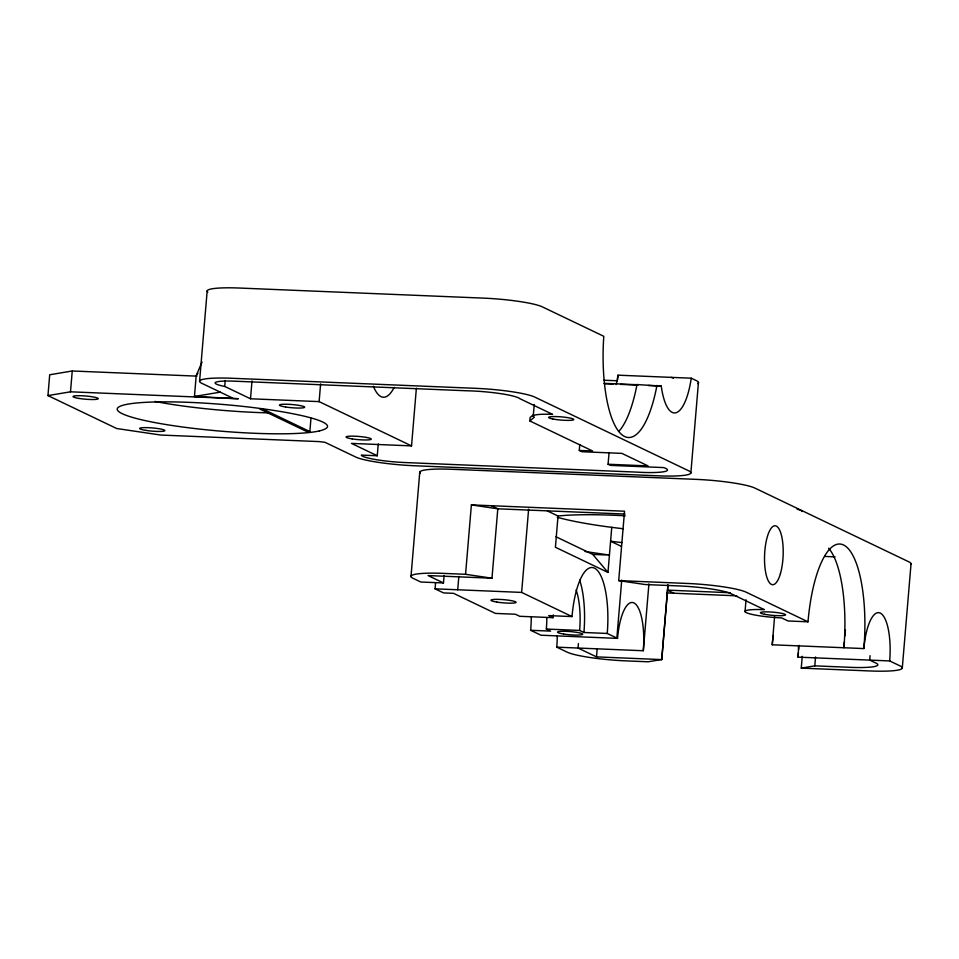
<?xml version="1.0" encoding="UTF-8"?>
<svg xmlns="http://www.w3.org/2000/svg" width="959" height="959" viewBox="0 0 959 959"><rect width="100%" height="100%" fill="white"/><g stroke="black" fill="none" stroke-linecap="round" stroke-linejoin="round"><path stroke-width="1.44" d="M232.558 398.033L201.822 383.312A47.039 5.982 4.8 0 1 232.03 378.266L475.736 388.335A47.039 5.982 4.8 0 1 534.75 397.074L688.634 470.785A47.039 5.982 4.8 0 1 658.413 475.832L414.72 465.762A47.039 5.982 4.8 0 1 355.705 457.023L324.969 442.303L319.095 441.596L160.764 435.05L116.722 428.529L47.95 395.587L49.7 374.765L72.249 370.989L196.979 376.144M47.95 395.587L70.498 391.811L72.249 370.989M70.498 391.811L238.288 398.74L194.461 396.463L196.199 375.64L202.061 361.999M199.568 381.442L207.18 290.805M416.374 388.203L411.531 445.887L319.119 401.617L250.503 398.776L224.718 386.429L225.209 380.507M250.503 398.776L252.001 380.939M309.853 431.574L263.222 409.229L259.889 409.085L306.532 431.43L309.853 431.574L310.98 418.184M319.119 401.617L320.606 383.864M609.073 452.492L608.078 464.252L610.439 465.391L663.712 467.584A37.233 4.735 4.8 0 1 636.656 472.116L403.2 462.466A33.565 4.268 4.8 0 1 361.279 455.093L377.259 455.753L378.254 443.921M411.003 576.563L419.766 472.044M553.271 614.875A43.527 13.69 -87.6 0 0 553.007 617.668L519.706 616.289L515.427 614.239L495.443 613.412L453.547 593.333L443.561 592.914L435.074 588.838L435.566 582.892M491.368 505.717L497.805 508.809L491.979 578.205L465.559 574.297L443.466 573.386A47.039 5.982 4.8 0 0 412.334 577.953L420.821 582.017L443.466 582.952L444.089 575.52M457.719 589.773L458.834 576.395M465.559 574.297L471.384 504.902L624.537 511.219L618.711 580.615L645.131 584.534L678.301 585.901A41.429 5.263 4.8 0 1 731.142 593.729L764.395 609.66A28.087 3.572 4.8 0 0 746.354 612.669A28.087 3.572 4.8 0 0 781.585 617.896L788.034 620.976L808.005 621.804A91.273 28.722 -87.6 0 1 843.524 544.976A91.273 28.722 -87.6 0 1 863.879 648.572L772.235 644.784L774.596 616.685M579.775 444.556L579.284 450.454L592.602 451.006L529.847 420.953L530.135 417.477L533.504 414.672M529.847 420.953L534.343 417.201L533.24 416.35L534.235 404.518M557.227 636.177A42.124 13.246 -87.6 0 1 556.759 647.157L643.297 650.741A42.124 13.246 -87.6 0 0 633.911 602.923A42.124 13.246 -87.6 0 0 617.524 638.382L607.239 633.455A57.576 18.101 -87.6 0 0 594.4 568.112A57.576 18.101 -87.6 0 0 572.02 616.577L521.636 592.41L528.625 509.133M547.397 510.931L558.03 516.026L555.405 547.253L607.97 572.439L611.758 527.33M578.421 643.585L578.037 648.044L596.498 656.891L661.746 659.588L667.932 586.021M617.644 379.608L618.016 375.173L691.259 378.194L696.21 380.567A47.039 5.982 4.8 0 1 697.649 383.648M596.498 656.891L597.121 649.447M616.865 638.071L621.732 580.075M643.297 650.741L648.919 583.827M661.746 659.588L667.932 584.582M690.852 473.075L698.452 382.437M745.035 611.65L746.03 599.819M802.239 656.304L801.256 668.123L869.849 670.952A47.039 5.982 4.8 0 0 900.057 665.894L889.676 660.931L798.032 657.143L798.403 652.707M798.643 649.746L799.027 645.311M801.256 668.123L814.79 665.858L815.534 656.999M844.411 641.835L843.908 647.745A91.273 28.722 -87.6 0 0 828.612 548.212M844.903 635.913L845.394 630.003M870.077 655.668L869.705 660.104L875.135 662.705A39.93 5.071 4.8 0 1 848.08 667.236L814.79 665.858M902.275 668.195L911.05 563.676M616.241 384.547L618.016 375.173M196.199 375.64L197.938 373.231M194.461 396.463L220.258 392.147M661.638 659.528L648.104 661.794L626.143 660.883A47.039 5.982 4.8 0 1 567.129 652.144L556.759 647.157M558.03 516.026L559.936 515.81A108.823 13.834 4.8 0 1 625.22 515.81M603.822 380.232L617.296 380.783M619.358 430.783A92.076 28.974 -87.6 0 0 636.98 384.559L661.254 386.057A51.822 16.303 -87.6 0 0 675.927 412.754A51.822 16.303 -87.6 0 0 691.259 378.194M604.218 383.348L638.25 384.763L636.98 384.559M604.278 383.708L613.161 384.068M620.557 384.379L636.644 385.038M648.224 385.518L661.254 386.057M411.531 445.887L351.474 443.406L377.259 455.753M608.078 464.252L648.032 465.906L621.876 453.379L581.921 451.725L579.284 450.454M624.992 514.06L497.805 508.809L471.384 504.902M824.608 556.424L835.061 556.855M555.968 536.764L592.782 554.41L609.433 555.093L584.99 551.473M618.711 580.615L687.159 583.444A47.039 5.982 4.8 0 1 746.174 592.194L808.005 621.804M491.979 578.205L428.062 575.568L443.466 582.952M730.314 592.734L667.464 590.133L673.913 593.225M666.781 592.926L736.752 595.815M435.074 588.838L521.636 592.41M572.02 616.577L548.704 615.606L553.007 617.668M546.822 617.704A43.527 13.69 -87.6 0 1 546.342 629.056L579.632 630.435L583.935 632.496L607.239 633.455M531.298 616.625A57.576 18.101 -87.6 0 1 530.663 630.291L550.646 631.118L546.342 629.056M617.524 638.382L540.972 635.218L530.663 630.291M621.252 546.33L610.595 541.212L613.796 541.631A108.823 13.834 4.8 0 0 621.995 542.602M592.782 554.41L607.97 572.439M269.743 412.885A105.31 13.378 4.8 0 1 154.902 401.437M394.185 387.352A57.576 18.125 -87.6 0 1 373.411 386.273M910.75 564.503A47.039 5.982 4.8 0 0 908.796 561.806L754.913 488.095A47.039 5.982 4.8 0 0 695.91 479.356L452.204 469.287A47.039 5.982 4.8 0 0 420.402 473.374M623.158 528.733A108.823 13.834 4.8 0 1 614.971 527.75L606.987 526.719A108.823 13.834 4.8 0 1 557.239 517.249M797.109 509.253A20.367 2.589 4.8 0 1 801.964 511.543M576.107 589.977A43.527 13.69 -87.6 0 1 579.632 630.435M579.68 580.171A57.576 18.101 -87.6 0 1 583.935 632.496M863.879 648.572A42.124 13.258 -87.6 0 1 880.278 613.113A42.124 13.258 -87.6 0 1 889.676 660.931M224.718 386.429A27.739 3.524 4.8 0 1 232.474 381.107L466.865 390.781A37.233 4.735 4.8 0 1 519.718 398.608L552.6 414.36A28.087 3.572 4.8 0 0 533.24 416.35M207.803 292.135A47.039 5.982 4.8 0 1 239.606 288.048L483.312 298.117A47.039 5.982 4.8 0 1 542.326 306.856L603.786 336.297A92.076 28.974 -87.6 0 0 621.156 434.091A92.076 28.974 -87.6 0 0 656.963 385.386M671.288 377.367A37.233 4.735 4.8 0 1 673.398 378.23M798.487 646.15A42.124 13.258 -87.6 0 1 798.032 657.143M772.235 644.784A42.124 13.258 -87.6 0 1 773.374 635.481M319.395 430.915L318.7 431.082A105.31 13.378 4.8 0 1 305.861 432.845L304.746 432.941A105.31 13.378 4.8 0 1 168.46 424.933A105.31 13.378 4.8 0 1 125.881 404.542A105.31 13.378 4.8 0 1 251.294 407.335L253.044 407.551A105.31 13.378 4.8 0 1 292.543 413.689A101.402 12.887 4.8 0 1 324.777 429.129A105.31 13.378 4.8 0 1 319.395 430.915M79.141 398.453A12.635 1.606 4.8 0 0 98.238 398.68A12.635 1.606 4.8 0 0 79.561 395.695A12.635 1.606 4.8 0 0 79.141 398.453M145.696 430.363A12.635 1.606 4.8 0 0 164.864 430.603A12.635 1.606 4.8 0 0 146.259 427.618A12.635 1.606 4.8 0 0 145.696 430.363M352.181 438.898A12.635 1.606 4.8 0 0 371.277 439.126A12.635 1.606 4.8 0 0 352.6 436.141A12.635 1.606 4.8 0 0 352.181 438.898M285.554 406.988A12.635 1.606 4.8 0 0 304.65 407.215A12.635 1.606 4.8 0 0 285.974 404.23A12.635 1.606 4.8 0 0 285.554 406.988M563.604 634.019A12.635 1.606 4.8 0 0 582.7 634.247A12.635 1.606 4.8 0 0 564.024 631.262A12.635 1.606 4.8 0 0 563.604 634.019M496.978 602.096A12.635 1.606 4.8 0 0 516.086 602.336A12.635 1.606 4.8 0 0 497.409 599.351A12.635 1.606 4.8 0 0 496.978 602.096M764.539 614.275A12.635 1.606 4.8 0 0 785.301 615.127A12.635 1.606 4.8 0 0 769.118 611.926A12.635 1.606 4.8 0 0 764.539 614.275M780.446 573.542A29.489 9.278 -87.6 0 0 776.299 526.083A29.489 9.278 -87.6 0 0 764.814 566.05A29.489 9.278 -87.6 0 0 780.446 573.542M552.756 418.975A12.635 1.606 4.8 0 0 573.506 419.838A12.635 1.606 4.8 0 0 557.323 416.626A12.635 1.606 4.8 0 0 552.756 418.975"/></g></svg>
